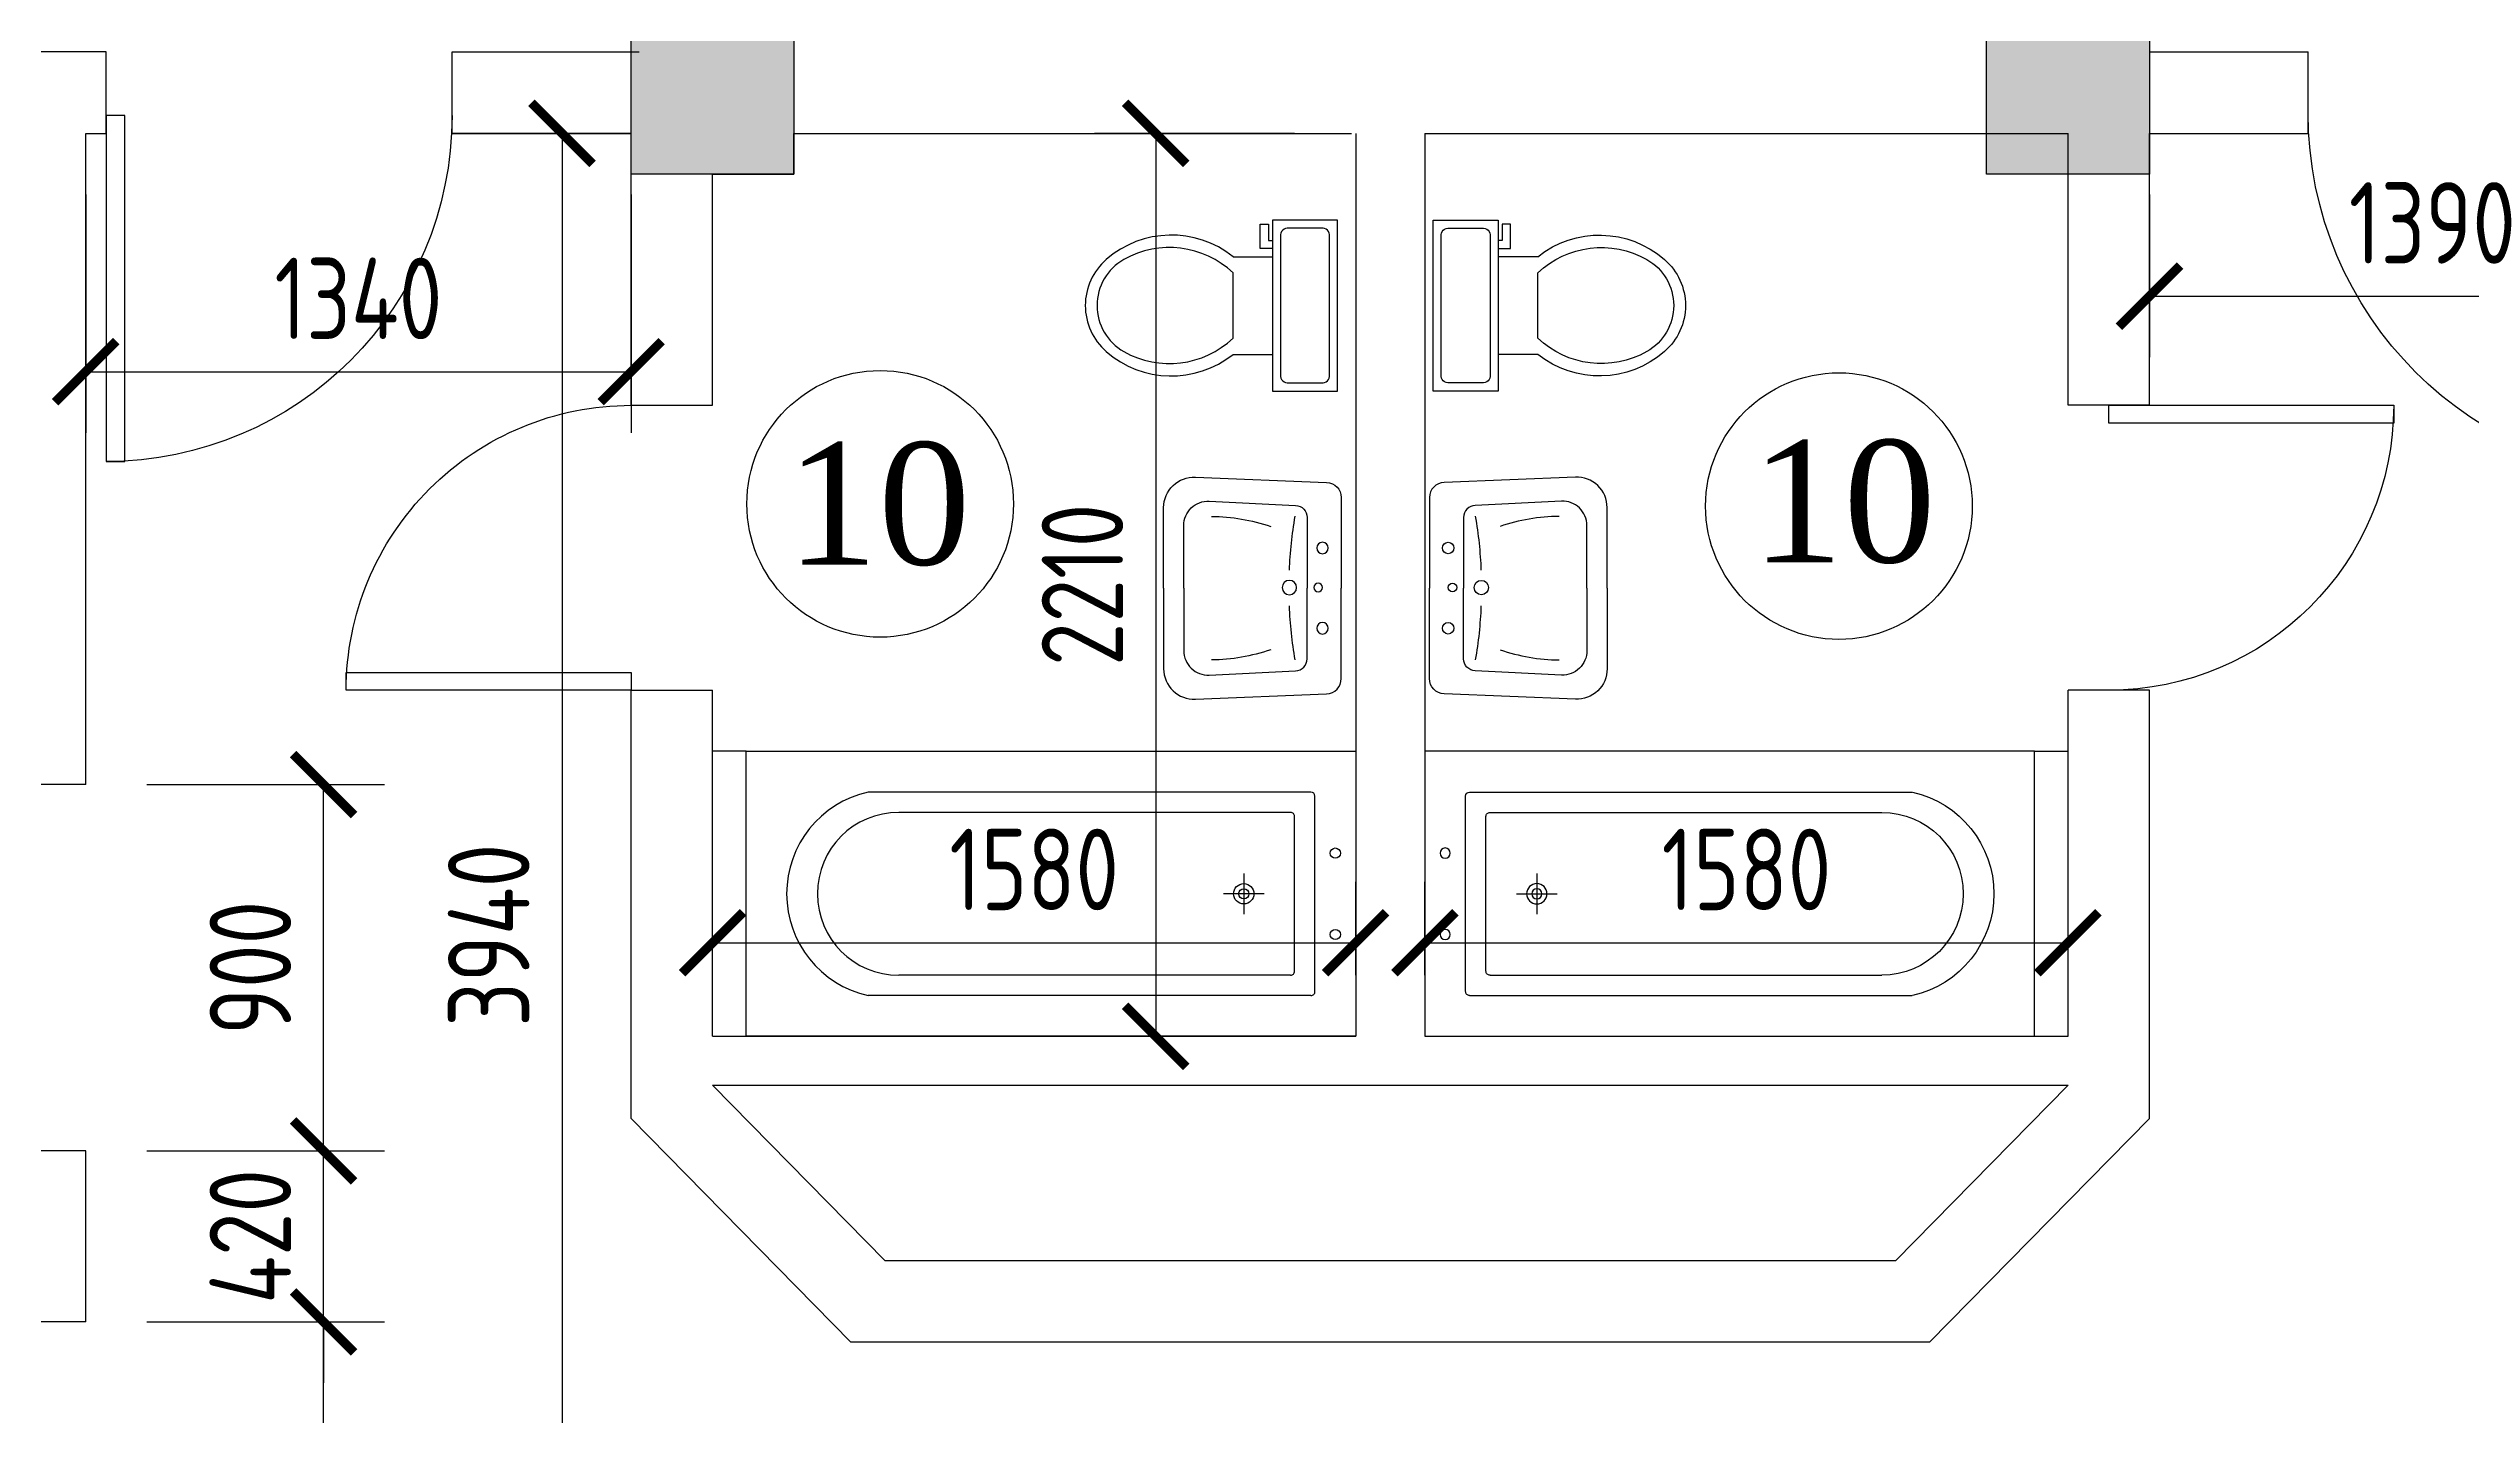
# Model space of a CAD drawing. Header units: millimetres. Extents: x -32476 to 97997, y 23196 to 53777.
# Drawn here: x 70056 to 76008, y 38755 to 42114 of the extents above; entities that cross this region are included whole.
import ezdxf

# ---------------------------------------------------------------- set-up
doc = ezdxf.new("R2010")
doc.units = ezdxf.units.MM
doc.layers.get('Defpoints').update_dxf_attribs({"color": 140})
doc.layers.add('ђЂЊЉЂ', color=7, linetype='Continuous')
doc.styles.add('Arch-Dim', font='romans.shx', dxfattribs={"width": 0.75})
doc.styles.add('ira', font='times.ttf', dxfattribs={"height": 3})
doc.dimstyles.new('Annotative-UK', dxfattribs={"dimscale": 0, "dimtxt": 2.5, "dimasz": 1.5, "dimexe": 1.5, "dimexo": 1.5, "dimgap": 0.8, "dimtad": 1, "dimdec": 0, "dimdsep": 46, "dimtxsty": 'Arch-Dim', "dimblk": 'ARCHTICK', "dimcen": 2.5, "dimadec": 1, "dimazin": 2, "dimtfac": 1, "dimtdec": 0, "dimtix": 1, "dimtmove": 2, "dimatfit": 3, "dimfxl": 1, "dimtolj": 1, "dimtzin": 0, "dimarcsym": 0})

# ---------------------------------------------------------------- blocks, each defined once
blk = doc.blocks.new('*U189')
for p, q in [((-800, 0), (-800, 100)), ((0, 0), (0, 100))]:
    blk.add_line(p, q)
blk.add_lwpolyline([(0, 0), (0, -800), (-43.75, -800), (-43.75, 0)], close=True)
blk.add_arc((0, 0), 800, 180, 270)
blk = doc.blocks.new('toilet-6')
at = {"color": 0, "linetype": 'ByBlock'}
for p, q in [((-0.21, -0.02), (-0.21, -0.18)), ((0.21, -0.02), (-0.21, -0.02)), ((0.17, -0.04), (-0.17, -0.04)), ((0.21, -0.18), (0.21, -0.02)), ((-0.19, -0.06), (-0.19, -0.14)), ((0.19, -0.14), (0.19, -0.06)), ((-0.17, -0.16), (0.17, -0.16)), ((-0.21, -0.18), (0.21, -0.18)), ((-0.2, -0.21), (-0.2, -0.19)), ((-0.2, -0.19), (-0.16, -0.19)), ((-0.14, -0.21), (-0.2, -0.21)), ((-0.16, -0.19), (-0.16, -0.18)), ((-0.14, -0.18), (-0.14, -0.21)), ((-0.12, -0.277), (-0.12, -0.18)), ((0.12, -0.277), (0.12, -0.18)), ((0.08, -0.277), (-0.08, -0.277))]:
    blk.add_line(p, q, dxfattribs=at)
for centre, radius, start, end in [((-0.1725, -0.0575), 0.0177, 81.8699, 188.1301), ((0.1725, -0.0575), 0.0177, 351.8699, 98.1301), ((-0.1725, -0.1425), 0.0177, 171.8699, 278.1301), ((0.1725, -0.1425), 0.0177, 261.8699, 8.1301), ((0.0704, -0.4286), 0.2434, 141.46911, 221.07891), ((0.084, -0.4334), 0.2266, 136.36773, 209.57645), ((-0.084, -0.4334), 0.2266, 330.42328, 43.63209), ((-0.0704, -0.4286), 0.2434, 318.92086, 38.53071), ((0, -0.481), 0.13, 209.57645, 330.42328), ((0, -0.49), 0.15, 221.07891, 318.92086)]:
    blk.add_arc(centre, radius, start, end, dxfattribs=at)
blk = doc.blocks.new('fdhgjmkhj')
for points in [[(100873.7, 40846.8), (100675.7, 40846.8, -0.426121), (100600.9, 40924.8), (100614, 41247.3, -0.402405), (100651.4, 41283.2), (100873.7, 41283.2)], [(100873.7, 40846.8), (101071.7, 40846.8, 0.426121), (101146.6, 40924.8), (101133.5, 41247.3, 0.402405), (101096.1, 41283.2), (100873.7, 41283.2)], [(100873.7, 40896.4), (100719.9, 40896.4, -0.426121), (100660, 40958.7), (100670.5, 41170.7, -0.402405), (100700.4, 41199.5), (100873.7, 41199.5)], [(100873.7, 40896.4), (101027.5, 40896.4, 0.426121), (101087.4, 40958.7), (101077, 41170.7, 0.402405), (101047, 41199.5), (100873.7, 41199.5)]]:
    blk.add_lwpolyline(points, format="xyb")
for centre, radius in [((100775.1, 41237.2), 14.1), ((100875.1, 41226.6), 10.6), ((100972.4, 41237.2), 14.1), ((100875.1, 41155.8), 17.7)]:
    blk.add_circle(centre, radius)
for centre, radius, start, end in [((100865.2, 42114.4), 959.2, 259.92163, 267.89554), ((100882.3, 42114.4), 959.2, 272.10446, 280.07837), ((101159, 40960.6), 461.6, 161.14858, 179.49261), ((100588.5, 40960.6), 461.6, 0.50739, 18.85142)]:
    blk.add_arc(centre, radius, start, end)
blk = doc.blocks.new('*U37')
for p, q in [((0, 0), (0, 100)), ((900, 0), (900, 100))]:
    blk.add_line(p, q)
blk.add_lwpolyline([(0, 0), (0, -900), (43.75, -900), (43.75, 0)], close=True)
blk.add_arc((0, 0), 900, 270, 0)
blk = doc.blocks.new('_ArchTick')
at = {"color": 0, "linetype": 'ByBlock', "const_width": 0.15}
blk.add_lwpolyline([(-0.5, -0.5), (0.5, 0.5)], dxfattribs=at)
blk = doc.blocks.new('*D222')
at = {"color": 0, "lineweight": -2, "transparency": 16777216}
for p, q in [((63867.1, 42255), (63867.1, 42677.5)), ((71587.1, 42355), (71587.1, 42677.5)), ((63867.1, 42527.5), (71587.1, 42527.5))]:
    blk.add_line(p, q, dxfattribs=at)
at = {"layer": 'Defpoints', "color": 0, "transparency": 16777216}
for p in [(71587.1, 42527.5), (71587.1, 42205), (63867.1, 42105)]:
    blk.add_point(p, dxfattribs=at)
at = {"color": 0, "lineweight": -2, "transparency": 16777216, "xscale": 150, "yscale": 150, "zscale": 150, "rotation": 180}
blk.add_blockref('_ArchTick', (63867.1, 42527.5), dxfattribs=at)
at = {"color": 0, "lineweight": -2, "transparency": 16777216, "xscale": 150, "yscale": 150, "zscale": 150}
blk.add_blockref('_ArchTick', (71587.1, 42527.5), dxfattribs=at)
at = {"color": 0, "transparency": 16777216, "insert": (67727.1, 42707.5), "char_height": 200, "attachment_point": 5, "style": 'Arch-Dim'}
blk.add_mtext('\\A1;7720', dxfattribs=at)
blk = doc.blocks.new('*D224')
at = {"color": 0, "lineweight": -2, "transparency": 16777216}
for p, q in [((73117.1, 41905), (72625.8, 41905)), ((72775.8, 41905), (72775.8, 39686.8)), ((73117.1, 39686.8), (72625.8, 39686.8))]:
    blk.add_line(p, q, dxfattribs=at)
at = {"layer": 'Defpoints', "color": 0, "transparency": 16777216}
for p in [(73267.1, 41905), (72775.8, 39686.8), (73267.1, 39686.8)]:
    blk.add_point(p, dxfattribs=at)
at = {"color": 0, "lineweight": -2, "transparency": 16777216, "xscale": 150, "yscale": 150, "zscale": 150}
for p, rotation in [((72775.8, 41905), 90), ((72775.8, 39686.8), 270)]:
    blk.add_blockref('_ArchTick', p, dxfattribs=dict(at, rotation=rotation))
at = {"color": 0, "transparency": 16777216, "insert": (72595.8, 40795.9), "char_height": 200, "attachment_point": 5, "rotation": 90, "style": 'Arch-Dim'}
blk.add_mtext('\\A1;2210', dxfattribs=at)
blk = doc.blocks.new('*D225')
at = {"color": 0, "lineweight": -2, "transparency": 16777216}
for p, q in [((71687.1, 39836.8), (71687.1, 40066.5)), ((73267.1, 39836.8), (73267.1, 40066.5)), ((71687.1, 39916.5), (73267.1, 39916.5))]:
    blk.add_line(p, q, dxfattribs=at)
at = {"layer": 'Defpoints', "color": 0, "transparency": 16777216}
for p in [(73267.1, 39916.5), (71687.1, 39686.8), (73267.1, 39686.8)]:
    blk.add_point(p, dxfattribs=at)
at = {"color": 0, "lineweight": -2, "transparency": 16777216, "xscale": 150, "yscale": 150, "zscale": 150, "rotation": 180}
blk.add_blockref('_ArchTick', (71687.1, 39916.5), dxfattribs=at)
at = {"color": 0, "lineweight": -2, "transparency": 16777216, "xscale": 150, "yscale": 150, "zscale": 150}
blk.add_blockref('_ArchTick', (73267.1, 39916.5), dxfattribs=at)
at = {"color": 0, "transparency": 16777216, "insert": (72477.1, 40096.5), "char_height": 200, "attachment_point": 5, "style": 'Arch-Dim'}
blk.add_mtext('\\A1;1580', dxfattribs=at)
blk = doc.blocks.new('*D226')
at = {"color": 0, "lineweight": -2, "transparency": 16777216}
for p, q in [((73437.1, 39836.8), (73437.1, 40066.5)), ((75017.1, 39836.8), (75017.1, 40066.5)), ((73437.1, 39916.5), (75017.1, 39916.5))]:
    blk.add_line(p, q, dxfattribs=at)
at = {"layer": 'Defpoints', "color": 0, "transparency": 16777216}
for p in [(75017.1, 39916.5), (73437.1, 39686.8), (75017.1, 39686.8)]:
    blk.add_point(p, dxfattribs=at)
at = {"color": 0, "lineweight": -2, "transparency": 16777216, "xscale": 150, "yscale": 150, "zscale": 150, "rotation": 180}
blk.add_blockref('_ArchTick', (73437.1, 39916.5), dxfattribs=at)
at = {"color": 0, "lineweight": -2, "transparency": 16777216, "xscale": 150, "yscale": 150, "zscale": 150}
blk.add_blockref('_ArchTick', (75017.1, 39916.5), dxfattribs=at)
at = {"color": 0, "transparency": 16777216, "insert": (74227.1, 40096.5), "char_height": 200, "attachment_point": 5, "style": 'Arch-Dim'}
blk.add_mtext('\\A1;1580', dxfattribs=at)
blk = doc.blocks.new('*D234')
at = {"color": 0, "lineweight": -2, "transparency": 16777216}
for p, q in [((71337.1, 41905), (71167.3, 41905)), ((71317.3, 41905), (71317.3, 37965)), ((71337.1, 37965), (71167.3, 37965))]:
    blk.add_line(p, q, dxfattribs=at)
at = {"layer": 'Defpoints', "color": 0, "transparency": 16777216}
for p in [(71487.1, 41905), (71317.3, 37965), (71487.1, 37965)]:
    blk.add_point(p, dxfattribs=at)
at = {"color": 0, "lineweight": -2, "transparency": 16777216, "xscale": 150, "yscale": 150, "zscale": 150}
for p, rotation in [((71317.3, 41905), 90), ((71317.3, 37965), 270)]:
    blk.add_blockref('_ArchTick', p, dxfattribs=dict(at, rotation=rotation))
at = {"color": 0, "transparency": 16777216, "insert": (71137.3, 39935), "char_height": 200, "attachment_point": 5, "rotation": 90, "style": 'Arch-Dim'}
blk.add_mtext('\\A1;3940', dxfattribs=at)
blk = doc.blocks.new('*D235')
at = {"color": 0, "lineweight": -2, "transparency": 16777216}
for p, q in [((70147.1, 41755), (70147.1, 41169.4)), ((71487.1, 41755), (71487.1, 41169.4)), ((70147.1, 41319.4), (71487.1, 41319.4))]:
    blk.add_line(p, q, dxfattribs=at)
at = {"layer": 'Defpoints', "color": 0, "transparency": 16777216}
for p in [(70147.1, 41905), (71487.1, 41905), (71487.1, 41319.4)]:
    blk.add_point(p, dxfattribs=at)
at = {"color": 0, "lineweight": -2, "transparency": 16777216, "xscale": 150, "yscale": 150, "zscale": 150, "rotation": 180}
blk.add_blockref('_ArchTick', (70147.1, 41319.4), dxfattribs=at)
at = {"color": 0, "lineweight": -2, "transparency": 16777216, "xscale": 150, "yscale": 150, "zscale": 150}
blk.add_blockref('_ArchTick', (71487.1, 41319.4), dxfattribs=at)
at = {"color": 0, "transparency": 16777216, "insert": (70817.1, 41499.4), "char_height": 200, "attachment_point": 5, "style": 'Arch-Dim'}
blk.add_mtext('\\A1;1340', dxfattribs=at)
blk = doc.blocks.new('*D237')
at = {"color": 0, "lineweight": -2, "transparency": 16777216}
for p, q in [((70297.1, 38985), (70881.6, 38985)), ((70731.6, 38085), (70731.6, 38985)), ((70297.1, 38085), (70881.6, 38085))]:
    blk.add_line(p, q, dxfattribs=at)
at = {"layer": 'Defpoints', "color": 0, "transparency": 16777216}
for p in [(70147.1, 38985), (70731.6, 38985), (70147.1, 38085)]:
    blk.add_point(p, dxfattribs=at)
at = {"color": 0, "lineweight": -2, "transparency": 16777216, "xscale": 150, "yscale": 150, "zscale": 150}
for p, rotation in [((70731.6, 38985), 90), ((70731.6, 38085), 270)]:
    blk.add_blockref('_ArchTick', p, dxfattribs=dict(at, rotation=rotation))
at = {"color": 0, "transparency": 16777216, "insert": (70551.6, 38535), "char_height": 200, "attachment_point": 5, "rotation": 90, "style": 'Arch-Dim'}
blk.add_mtext('\\A1;900', dxfattribs=at)
blk = doc.blocks.new('*D238')
at = {"color": 0, "lineweight": -2, "transparency": 16777216}
for p, q in [((70731.6, 39405), (70731.6, 39555)), ((70297.1, 39405), (70881.6, 39405)), ((70731.6, 38985), (70731.6, 39405)), ((70297.1, 38985), (70881.6, 38985)), ((70731.6, 38985), (70731.6, 38835))]:
    blk.add_line(p, q, dxfattribs=at)
at = {"layer": 'Defpoints', "color": 0, "transparency": 16777216}
for p in [(70147.1, 39405), (70731.6, 39405), (70147.1, 38985)]:
    blk.add_point(p, dxfattribs=at)
at = {"color": 0, "lineweight": -2, "transparency": 16777216, "xscale": 150, "yscale": 150, "zscale": 150}
for p, rotation in [((70731.6, 39405), 270), ((70731.6, 38985), 90)]:
    blk.add_blockref('_ArchTick', p, dxfattribs=dict(at, rotation=rotation))
at = {"color": 0, "transparency": 16777216, "insert": (70551.6, 39195), "char_height": 200, "attachment_point": 5, "rotation": 90, "style": 'Arch-Dim'}
blk.add_mtext('\\A1;420', dxfattribs=at)
blk = doc.blocks.new('*D239')
at = {"color": 0, "lineweight": -2, "transparency": 16777216}
for p, q in [((70297.1, 40305), (70881.6, 40305)), ((70731.6, 39405), (70731.6, 40305)), ((70297.1, 39405), (70881.6, 39405))]:
    blk.add_line(p, q, dxfattribs=at)
at = {"layer": 'Defpoints', "color": 0, "transparency": 16777216}
for p in [(70147.1, 40305), (70731.6, 40305), (70147.1, 39405)]:
    blk.add_point(p, dxfattribs=at)
at = {"color": 0, "lineweight": -2, "transparency": 16777216, "xscale": 150, "yscale": 150, "zscale": 150}
for p, rotation in [((70731.6, 40305), 90), ((70731.6, 39405), 270)]:
    blk.add_blockref('_ArchTick', p, dxfattribs=dict(at, rotation=rotation))
at = {"color": 0, "transparency": 16777216, "insert": (70551.6, 39855), "char_height": 200, "attachment_point": 5, "rotation": 90, "style": 'Arch-Dim'}
blk.add_mtext('\\A1;900', dxfattribs=at)
blk = doc.blocks.new('*D241')
at = {"color": 0, "lineweight": -2, "transparency": 16777216}
for p, q in [((75217.1, 41755), (75217.1, 41355)), ((76607.1, 41755), (76607.1, 41355)), ((75217.1, 41505), (76607.1, 41505))]:
    blk.add_line(p, q, dxfattribs=at)
at = {"layer": 'Defpoints', "color": 0, "transparency": 16777216}
for p in [(75217.1, 41905), (76607.1, 41905), (76607.1, 41505)]:
    blk.add_point(p, dxfattribs=at)
at = {"color": 0, "lineweight": -2, "transparency": 16777216, "xscale": 150, "yscale": 150, "zscale": 150, "rotation": 180}
blk.add_blockref('_ArchTick', (75217.1, 41505), dxfattribs=at)
at = {"color": 0, "lineweight": -2, "transparency": 16777216, "xscale": 150, "yscale": 150, "zscale": 150}
blk.add_blockref('_ArchTick', (76607.1, 41505), dxfattribs=at)
at = {"color": 0, "transparency": 16777216, "insert": (75912.1, 41685), "char_height": 200, "attachment_point": 5, "style": 'Arch-Dim'}
blk.add_mtext('\\A1;1390', dxfattribs=at)
blk = doc.blocks.new('Bañ05 150x70')
at = {"color": 0, "linetype": 'ByBlock'}
for p, q in [((0, 0.35), (1.4975, 0.35)), ((0, -0.35), (0, 0.35)), ((1.4975, 0.35), (1.4975, -0.35)), ((0.1, 0.24), (0.1, -0.24)), ((0.11, 0.25), (1.1975, 0.25)), ((0.15, 0.19), (0.15, -0.19)), ((0.16, 0.2), (1.1225, 0.2)), ((0.225, 0), (0.325, 0)), ((0.275, -0.05), (0.275, 0.05)), ((0.16, -0.2), (1.1225, -0.2)), ((0.11, -0.25), (1.1975, -0.25)), ((1.4975, -0.35), (0, -0.35))]:
    blk.add_line(p, q, dxfattribs=at)
for centre, radius in [((0.05, 0.1), 0.0125), ((0.275, 0), 0.025), ((0.275, 0), 0.0125), ((0.05, -0.1), 0.0125)]:
    blk.add_circle(centre, radius, dxfattribs=at)
for centre, radius, start, end in [((0.11, 0.24), 0.01, 90, 180.00001), ((1.1417, 0), 0.2562, 282.59482, 77.40487), ((0.16, 0.19), 0.01, 90, 180.00006), ((1.1225, 0), 0.2, 270, 89.99999), ((0.16, -0.19), 0.01, 180, 270.00006), ((0.11, -0.24), 0.01, 180, 269.99999)]:
    blk.add_arc(centre, radius, start, end, dxfattribs=at)
blk = doc.blocks.new('*U245')
for p, q in [((0, 0), (0, 100)), ((700, 0), (700, 100))]:
    blk.add_line(p, q)
blk.add_lwpolyline([(0, 0), (0, -700), (43.75, -700), (43.75, 0)], close=True)
blk.add_arc((0, 0), 700, 270, 0)
blk = doc.blocks.new('*U246')
for p, q in [((-700, 0), (-700, -100)), ((0, 0), (0, -100))]:
    blk.add_line(p, q)
blk.add_lwpolyline([(0, 0), (0, 700), (-43.75, 700), (-43.75, 0)], close=True)
blk.add_arc((0, 0), 700, 90, 180)

msp = doc.modelspace()

# ---------------------------------------------------------------- hatches: boundary and pattern name
h = msp.add_hatch(color=256)
h.dxf.hatch_style = 1
h.paths.add_polyline_path([(71887.1, 42205), (71487.1, 42205), (71487.1, 41805), (71887.1, 41805)])
h = msp.add_hatch(color=256)
h.dxf.hatch_style = 1
h.paths.add_polyline_path([(75217.1, 42205), (74817.1, 42205), (74817.1, 41805), (75217.1, 41805)])

# ---------------------------------------------------------------- linework, layer by layer
at = {"lineweight": 30}
for p, q in [((71487.1, 42105), (71487.1, 42205)), ((70197.1, 42105), (65827.1, 42105)), ((70197.1, 41905), (70197.1, 42105)), ((71047.1, 41905), (71047.1, 42105)), ((71047.1, 42105), (71507.1, 42105)), ((75217.1, 42105), (75607.1, 42105)), ((75607.1, 41905), (75607.1, 42105)), ((70147.1, 40305), (70147.1, 41905)), ((70147.1, 41905), (70197.1, 41905)), ((71047.1, 41905), (71487.1, 41905)), ((71487.1, 41905), (71047.1, 41905)), ((71487.1, 41236.8), (71487.1, 41905)), ((71887.1, 41805), (71887.1, 41905)), ((71887.1, 41905), (73257.1, 41905)), ((73267.1, 41905), (73267.1, 39686.8)), ((73437.1, 41905), (73437.1, 39686.8)), ((73437.1, 41905), (75017.1, 41905)), ((75017.1, 41236.8), (75017.1, 41905)), ((75217.1, 41905), (75607.1, 41905)), ((75217.1, 41236.8), (75217.1, 41905)), ((71687.1, 41236.8), (71687.1, 41805)), ((71687.1, 41805), (71887.1, 41805)), ((71487.1, 41236.8), (71687.1, 41236.8)), ((75217.1, 41236.8), (75017.1, 41236.8)), ((71487.1, 39485), (71487.1, 40536.8)), ((71487.1, 40536.8), (71687.1, 40536.8)), ((71687.1, 39686.8), (71687.1, 40536.8)), ((75017.1, 39686.8), (75017.1, 40536.8)), ((75217.1, 40536.8), (75017.1, 40536.8)), ((75217.1, 39485), (75217.1, 40536.8)), ((75217.1, 39485), (75217.1, 40536.8)), ((70147.1, 40305), (69947.1, 40305)), ((71687.1, 39686.8), (73267.1, 39686.8)), ((73437.1, 39686.8), (75017.1, 39686.8)), ((71687.1, 39566.8), (72111.1, 39135)), ((71687.1, 39566.8), (75017.1, 39566.8)), ((75017.1, 39566.8), (74593.2, 39135)), ((71487.1, 39485), (72027.1, 38935)), ((75217.1, 39485), (74677.1, 38935)), ((70147.1, 39405), (69947.1, 39405)), ((70147.1, 38985), (70147.1, 39405)), ((74593.2, 39135), (72111.1, 39135)), ((70147.1, 38985), (69947.1, 38985)), ((74677.1, 38935), (72027.1, 38935))]:
    msp.add_line(p, q, dxfattribs=at)
for p, q in [((71769.6, 40386.8), (71687.1, 40386.8)), ((74934.7, 40386.8), (75017.1, 40386.8))]:
    msp.add_line(p, q)
for points in [[(71487.1, 42205), (71887.1, 42205), (71887.1, 41805), (71487.1, 41805)], [(74817.1, 42205), (75217.1, 42205), (75217.1, 41805), (74817.1, 41805)]]:
    msp.add_lwpolyline(points, close=True, dxfattribs=at)
for centre in [(72098.9, 40994.7), (74454.2, 40989.2)]:
    msp.add_circle(centre, 327.5)

# ---------------------------------------------------------------- block references
at = {"lineweight": 30, "xscale": -1.0625, "yscale": 1.0625, "zscale": 1.0625}
msp.add_blockref('*U189', (70197.1, 41948.8), dxfattribs=at)
at = {"lineweight": 30, "xscale": -1}
msp.add_blockref('*U37', (76507.1, 41955), dxfattribs=at)
at = {"yscale": 1000, "zscale": 1000}
for name, p, xscale, rotation in [('toilet-6', (73242.8, 41482), 1000, 270), ('toilet-6', (73437.3, 41482), -1000, 90), ('Bañ05 150x70', (73267.1, 40036.8), 1000, 180), ('Bañ05 150x70', (73437.1, 40036.8), -1000, 180)]:
    msp.add_blockref(name, p, dxfattribs=dict(at, xscale=xscale, rotation=rotation))
at = {"lineweight": 30, "xscale": -1, "rotation": 270}
for name, p in [('*U245', (71487.1, 40536.8)), ('*U246', (75117.1, 41236.8))]:
    msp.add_blockref(name, p, dxfattribs=at)
at = {"xscale": -1, "rotation": 270}
msp.add_blockref('fdhgjmkhj', (31948.5, -60086), dxfattribs=at)
at = {"rotation": 90}
msp.add_blockref('fdhgjmkhj', (114731.6, -60086), dxfattribs=at)

# ---------------------------------------------------------------- texts
at = {"layer": 'ђЂЊЉЂ', "color": 7, "style": 'ira'}
for p in [(71867.6, 40845.6), (74238.8, 40851.2)]:
    msp.add_text('10', height=300, dxfattribs=at).set_placement(p)

# ---------------------------------------------------------------- dimensions: what is measured, and where the dimension line sits
for base, p1, p2, picture, middle in [((71587.1, 42527.5), (63867.1, 42105), (71587.1, 42205), '*D222', (67727.1, 42707.5)), ((71487.1, 41319.4), (70147.1, 41905), (71487.1, 41905), '*D235', (70817.1, 41499.4)), ((76607.1, 41505), (75217.1, 41905), (76607.1, 41905), '*D241', (75912.1, 41685)), ((73267.1, 39916.5), (71687.1, 39686.8), (73267.1, 39686.8), '*D225', (72477.1, 40096.5)), ((75017.1, 39916.5), (73437.1, 39686.8), (75017.1, 39686.8), '*D226', (74227.1, 40096.5))]:
    dim = msp.add_linear_dim(base=base, p1=p1, p2=p2, dimstyle='Annotative-UK', override={"dimtxt": 2, "dimzin": 3})
    dim.commit()
    dim.dimension.update_dxf_attribs({"geometry": picture, "text_midpoint": middle})
for base, p1, p2, picture, middle in [((71317.3, 37965), (71487.1, 41905), (71487.1, 37965), '*D234', (71137.3, 39935)), ((70731.6, 40305), (70147.1, 39405), (70147.1, 40305), '*D239', (70551.6, 39855)), ((70731.6, 39405), (70147.1, 38985), (70147.1, 39405), '*D238', (70551.6, 39195)), ((70731.6, 38985), (70147.1, 38085), (70147.1, 38985), '*D237', (70551.6, 38535))]:
    dim = msp.add_linear_dim(base=base, p1=p1, p2=p2, angle=90, dimstyle='Annotative-UK', override={"dimtxt": 2, "dimzin": 3})
    dim.commit()
    dim.dimension.update_dxf_attribs({"geometry": picture, "text_midpoint": middle})
dim = msp.add_linear_dim(base=(72775.8, 39686.8), p1=(73267.1, 41905), p2=(73267.1, 39686.8), angle=90, text='2210', dimstyle='Annotative-UK', override={"dimtxt": 2, "dimzin": 3})
dim.commit()
dim.dimension.update_dxf_attribs({"geometry": '*D224', "text_midpoint": (72595.8, 40795.9)})

doc.saveas('drawing.dxf')
